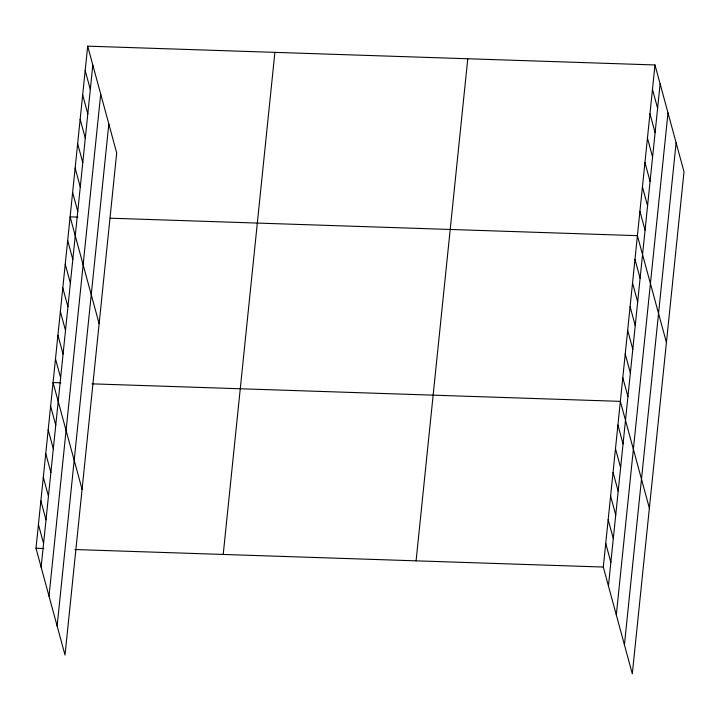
<?xml version="1.0" encoding="UTF-8"?>
<svg xmlns="http://www.w3.org/2000/svg" width="720" height="720" viewBox="0 0 720 720"><rect width="100%" height="100%" fill="white"/><g stroke="black" fill="none" stroke-linecap="round" stroke-linejoin="round"><path stroke-width="1.08" d="M87.687 46.161L116.703 152.955L65.016 655.038L36 548.244L87.687 46.161L654.984 64.962L684 171.756L632.313 673.839L603.297 567.045L654.984 64.962M41.139 567.153L92.826 65.061M49.014 596.151L100.71 94.068M57.132 626.031L108.828 123.948M223.209 554.454L274.896 52.362M416.088 560.844L467.775 58.761M608.436 585.954L660.123 83.871M616.311 614.952L667.998 112.869M624.429 644.841L676.116 142.749M77.913 217.125L70.119 216.864L99.126 323.658M110.232 218.196L637.407 235.674L666.423 342.468M60.858 382.815L53.055 382.554L82.071 489.348M92.061 383.85L620.352 401.364L649.368 508.149M36 548.244L43.803 548.505M75.006 549.54L603.297 567.045M652.473 89.352L657.612 108.252M649.962 113.742L655.101 132.642M647.451 138.123L652.59 157.032M644.94 162.513L650.079 181.413M642.429 186.903L647.568 205.803M639.918 211.284L645.057 230.193M634.977 259.344L640.107 278.244M632.538 283.014L637.677 301.914M630.099 306.684L635.238 325.584M627.66 330.354L632.799 349.254M625.23 354.024L630.36 372.924M622.791 377.694L627.93 396.594M617.913 425.034L623.052 443.934M615.483 448.704L620.613 467.604M613.044 472.374L618.183 491.274M610.605 496.044L615.744 514.944M608.166 519.714L613.305 538.614M605.736 543.384L610.866 562.284M85.176 70.542L90.315 89.451M82.665 94.932L87.804 113.841M80.154 119.322L85.293 138.222M77.643 143.703L82.782 162.612M75.141 168.093L80.271 187.002M72.63 192.483L77.76 211.383M67.68 240.534L72.819 259.443M65.241 264.204L70.38 283.113M62.802 287.874L67.941 306.783M60.372 311.544L65.502 330.453M57.933 335.214L63.063 354.123M55.494 358.884L60.633 377.793M50.625 406.224L55.755 425.133M48.186 429.894L53.316 448.803M45.747 453.564L50.886 472.473M43.308 477.234L48.447 496.143M40.878 500.904L46.008 519.813M38.439 524.574L43.569 543.483"/></g></svg>
